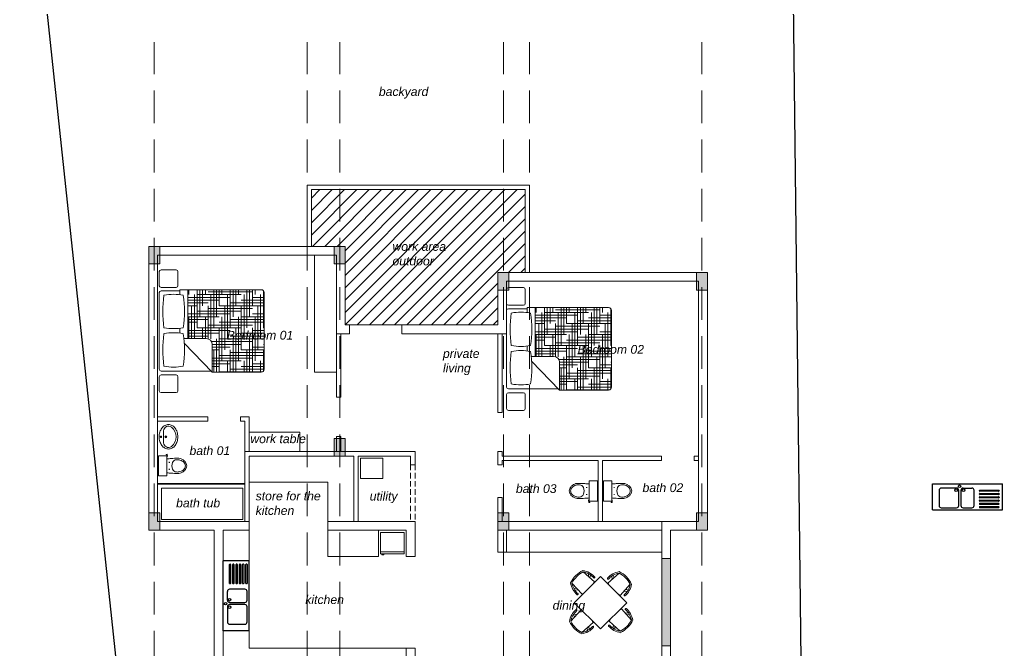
# Model space of a CAD drawing. Header units: millimetres. Extents: x 183967 to 694302, y -13937 to 57963.
# Drawn here: x 331391 to 353911, y 20551 to 34995 of the extents above; entities that cross this region are included whole.
import ezdxf

# ---------------------------------------------------------------- set-up
doc = ezdxf.new("R2010")
doc.units = ezdxf.units.MM
doc.header["$MEASUREMENT"] = 0
doc.linetypes.add('DASHED', pattern=[0.75, 0.5, -0.25])
for name, color, linetype in [('furn', 7, 'Continuous'), ('furniture1', 177, 'Continuous'), ('KITSHEN', 44, 'Continuous'), ('OP-MOB-MOVIL', 8, 'Continuous')]:
    doc.layers.add(name, color=color, linetype=linetype)
doc.layers.add('FURNITURE', color=253, linetype='Continuous', lineweight=5)
doc.styles.get("Standard").update_dxf_attribs({"font": 'arial.ttf'})

# ---------------------------------------------------------------- blocks, each defined once
blk = doc.blocks.new('SILLA')
at = {"layer": 'FURNITURE'}
for p, q in [((478.621, 333.309), (478.64, 333.653)), ((479.021, 333.309), (479.003, 333.653)), ((478.572, 333.487), (478.629, 333.443)), ((479.071, 333.487), (479.014, 333.443))]:
    blk.add_line(p, q, dxfattribs=at)
for centre, radius, start, end in [((478.995, 333.41), 0.46, 144.3343, 183.9715), ((478.995, 333.41), 0.43, 145.6187, 183.9715), ((478.578, 333.465), 0.0569, 21.4004, 88.2071), ((478.821, 333.087), 0.624, 71.3205, 108.6795), ((478.821, 333.087), 0.594, 72.2576, 107.7424), ((478.648, 333.41), 0.43, 356.0285, 34.3813), ((479.065, 333.465), 0.0569, 91.7929, 158.5996), ((478.648, 333.41), 0.46, 356.0285, 35.6657), ((478.551, 333.388), 0.0174, 214.4526, 333.4904), ((478.821, 333.949), 0.67, 252.6383, 256.821), ((478.821, 333.949), 0.67, 283.179, 287.3617), ((479.092, 333.388), 0.0174, 206.5096, 325.5474)]:
    blk.add_arc(centre, radius, start, end, dxfattribs=at)
blk = doc.blocks.new('outdoor seating')
at = {"layer": 'FURNITURE'}
blk.add_lwpolyline([(268.499, 170.351), (269.1, 170.952), (269.701, 170.351), (269.1, 169.75), (268.499, 170.351)], dxfattribs=at)
at = {"layer": 'FURNITURE', "xscale": -1}
for p, rotation in [((843.08, 273.58), 45), ((165.897, 744.304), 134.9999999999999)]:
    blk.add_blockref('SILLA', p, dxfattribs=dict(at, rotation=rotation))
at = {"layer": 'FURNITURE'}
for p, rotation in [((-304.853, 273.553), 315), ((372.329, 744.331), 225)]:
    blk.add_blockref('SILLA', p, dxfattribs=dict(at, rotation=rotation))
blk = doc.blocks.new('1500 WINDOW')
at = {"lineweight": 5, "true_color": 0x939598, "transparency": 33554495}
h = blk.add_hatch(color=252, dxfattribs=at)
h.dxf.hatch_style = 1
h.paths.add_polyline_path([(346107, 22651), (346307, 22651), (346307, 20651), (346107, 20651)])
at = {"color": 252, "lineweight": 5, "true_color": 0x939598}
blk.add_lwpolyline([(346107, 22651), (346307, 22651), (346307, 20651), (346107, 20651)], close=True, dxfattribs=at)
blk = doc.blocks.new('400X250')
at = {"lineweight": 5, "transparency": 33554559}
h = blk.add_hatch(color=6, dxfattribs=at)
h.dxf.hatch_style = 1
h.paths.add_polyline_path([(347151, 13001), (346901, 13001), (346901, 13401), (347151, 13401)])
at = {"color": 6, "lineweight": 5, "transparency": 33554687}
blk.add_lwpolyline([(347151, 13001), (346901, 13001), (346901, 13401), (347151, 13401)], close=True, dxfattribs=at)
blk = doc.blocks.new('MAT-P01')
for p, q in [((0.009, 0.846), (0.247, 0.846)), ((0.374, 0.846), (1.674, 0.846)), ((1.792, 0.846), (2.031, 0.846)), ((-0.021, 0.816), (-0.021, 0.56)), ((0.277, 0.816), (0.277, 0.56)), ((0.344, 0.816), (0.344, -0.032)), ((1.704, 0.816), (1.704, 0.5)), ((1.762, 0.816), (1.762, 0.56)), ((2.061, 0.816), (2.061, 0.56)), ((0.009, 0.53), (0.247, 0.53)), ((0.988, 0.5), (1.069, 0.5)), ((1.639, 0.5), (1.724, 0.5)), ((1.724, 0.5), (1.724, -0.884)), ((1.792, 0.53), (2.031, 0.53)), ((0.815, 0.423), (0.324, -0.051)), ((0.895, 0.429), (0.895, 0.049)), ((0.895, 0.364), (1.724, 0.364)), ((0.895, 0.364), (0.895, 0.049)), ((0.895, 0.364), (1.724, 0.364)), ((1.724, 0.364), (1.724, -0.884)), ((0.324, -0.051), (0.795, -0.051)), ((0.324, -0.051), (0.324, -0.884)), ((0.374, -0.934), (1.674, -0.934))]:
    blk.add_line(p, q)
for centre, radius, start, end in [((0.009, 0.816), 0.03, 90, 180), ((0.247, 0.816), 0.03, 0, 90), ((0.374, 0.816), 0.03, 90, 180), ((1.674, 0.816), 0.03, 0, 90), ((1.792, 0.816), 0.03, 90, 180), ((2.031, 0.816), 0.03, 0, 90), ((1.225, 0.603), 0.814, 168.373, 191.627), ((0.703, -1.144), 1.931, 81.8162, 98.1838), ((0.181, 0.603), 0.814, 348.373, 11.627), ((1.877, 0.603), 0.814, 168.373, 191.627), ((1.354, -1.144), 1.931, 81.8162, 98.1838), ((0.832, 0.603), 0.814, 348.373, 11.627), ((0.009, 0.56), 0.03, 180, 270), ((0.247, 0.56), 0.03, 270, 0), ((1.792, 0.56), 0.03, 180, 270), ((2.031, 0.56), 0.03, 270, 0), ((0.703, 2.35), 1.931, 261.8162, 278.1838), ((1.354, 2.35), 1.931, 261.8162, 278.1838), ((0.795, 0.049), 0.1, 270, 0), ((0.374, -0.884), 0.05, 180, 270), ((1.674, -0.884), 0.05, 270, 0)]:
    blk.add_arc(centre, radius, start, end)
at = {"layer": 'FURNITURE', "color": 251, "lineweight": 5, "true_color": 0x636466, "transparency": 33554559}
for p, q in [((0.895, 0.344), (1.265, 0.344)), ((0.937, 0.364), (0.937, 0.016)), ((0.984, 0.364), (0.984, -0.171)), ((1.031, 0.364), (1.031, -0.359)), ((1.172, 0.364), (1.172, 0.204)), ((1.219, 0.364), (1.219, 0.016)), ((1.265, 0.364), (1.265, -0.171)), ((1.312, 0.364), (1.312, -0.359)), ((1.453, 0.364), (1.453, 0.204)), ((1.5, 0.364), (1.5, 0.016)), ((1.547, 0.364), (1.547, -0.171)), ((1.594, 0.364), (1.594, -0.359)), ((1.64, 0.344), (1.724, 0.344)), ((0.895, 0.298), (1.453, 0.298)), ((0.895, 0.251), (1.64, 0.251)), ((1.078, 0.204), (1.078, -0.546)), ((1.078, 0.204), (1.724, 0.204)), ((1.359, 0.204), (1.359, -0.546)), ((1.64, 0.204), (1.64, -0.546)), ((0.889, 0.016), (1.453, 0.016)), ((0.895, 0.11), (1.078, 0.11)), ((0.895, 0.063), (1.265, 0.063)), ((1.125, 0.016), (1.125, -0.734)), ((1.265, 0.157), (1.724, 0.157)), ((1.406, 0.016), (1.406, -0.734)), ((1.453, 0.11), (1.724, 0.11)), ((1.64, 0.063), (1.724, 0.063)), ((1.687, 0.016), (1.687, -0.734)), ((0.324, -0.077), (0.703, -0.077)), ((0.324, -0.124), (0.89, -0.124)), ((0.422, -0.051), (0.422, -0.171)), ((0.469, -0.051), (0.469, -0.359)), ((0.515, -0.051), (0.515, -0.546)), ((0.562, -0.051), (0.562, -0.734)), ((0.703, -0.051), (0.703, -0.171)), ((0.75, -0.051), (0.75, -0.359)), ((0.797, -0.051), (0.797, -0.546)), ((0.844, -0.038), (0.844, -0.734)), ((0.89, -0.031), (1.64, -0.031)), ((1.078, -0.077), (1.724, -0.077)), ((1.265, -0.124), (1.724, -0.124)), ((0.324, -0.265), (0.328, -0.265)), ((0.324, -0.312), (0.515, -0.312)), ((0.328, -0.171), (0.328, -0.904)), ((0.328, -0.171), (1.078, -0.171)), ((0.515, -0.218), (1.265, -0.218)), ((0.609, -0.171), (0.609, -0.921)), ((0.703, -0.265), (1.453, -0.265)), ((0.89, -0.171), (0.89, -0.921)), ((0.89, -0.312), (1.64, -0.312)), ((1.172, -0.171), (1.172, -0.921)), ((1.453, -0.171), (1.453, -0.921)), ((1.453, -0.171), (1.724, -0.171)), ((1.64, -0.218), (1.724, -0.218)), ((0.324, -0.359), (0.703, -0.359)), ((0.324, -0.406), (0.89, -0.406)), ((0.328, -0.452), (1.078, -0.452)), ((0.375, -0.359), (0.375, -0.934)), ((0.515, -0.499), (1.265, -0.499)), ((0.656, -0.359), (0.656, -0.934)), ((0.937, -0.359), (0.937, -0.934)), ((1.078, -0.359), (1.724, -0.359)), ((1.219, -0.359), (1.219, -0.934)), ((1.265, -0.406), (1.724, -0.406)), ((1.453, -0.452), (1.724, -0.452)), ((1.5, -0.359), (1.5, -0.934)), ((1.64, -0.499), (1.724, -0.499)), ((0.324, -0.546), (0.328, -0.546)), ((0.324, -0.593), (0.515, -0.593)), ((0.324, -0.64), (0.703, -0.64)), ((0.422, -0.546), (0.422, -0.934)), ((0.703, -0.546), (0.703, -0.934)), ((0.703, -0.546), (1.453, -0.546)), ((0.89, -0.593), (1.64, -0.593)), ((0.984, -0.546), (0.984, -0.934)), ((1.078, -0.64), (1.724, -0.64)), ((1.265, -0.546), (1.265, -0.934)), ((1.547, -0.546), (1.547, -0.934)), ((0.324, -0.687), (0.89, -0.687)), ((0.324, -0.827), (0.328, -0.827)), ((0.328, -0.734), (1.078, -0.734)), ((0.469, -0.734), (0.469, -0.934)), ((0.515, -0.781), (1.265, -0.781)), ((0.703, -0.827), (1.453, -0.827)), ((0.75, -0.734), (0.75, -0.934)), ((1.031, -0.734), (1.031, -0.934)), ((1.265, -0.687), (1.724, -0.687)), ((1.312, -0.734), (1.312, -0.934)), ((1.453, -0.734), (1.724, -0.734)), ((1.594, -0.734), (1.594, -0.934)), ((1.64, -0.781), (1.724, -0.781)), ((0.324, -0.874), (0.515, -0.874)), ((0.341, -0.921), (0.703, -0.921)), ((0.515, -0.921), (0.515, -0.934)), ((0.797, -0.921), (0.797, -0.934)), ((0.89, -0.874), (1.64, -0.874)), ((1.078, -0.921), (1.078, -0.934)), ((1.078, -0.921), (1.707, -0.921)), ((1.359, -0.921), (1.359, -0.934)), ((1.64, -0.921), (1.64, -0.934))]:
    blk.add_line(p, q, dxfattribs=at)
blk = doc.blocks.new('sdsd')
at = {"layer": 'FURNITURE'}
for p, q in [((315.61, 169.067), (315.61, 168.576)), ((316.154, 169.067), (315.61, 169.067)), ((316.154, 168.576), (316.154, 169.067)), ((315.61, 168.621), (316.154, 168.621)), ((315.61, 168.576), (316.154, 168.576)), ((315.643, 168.566), (315.643, 168.556)), ((315.69, 168.566), (315.643, 168.566)), ((315.643, 168.556), (315.69, 168.556)), ((315.69, 168.556), (315.69, 168.566))]:
    blk.add_line(p, q, dxfattribs=at)
blk = doc.blocks.new('ps sin 04')
at = {"layer": 'furn', "color": 8}
for p, q in [((5651.6, 542.2), (5616.6, 542.2)), ((5666.6, 542.2), (5686.6, 542.2)), ((5611.6, 537.2), (5611.6, 502.2)), ((5656.6, 502.2), (5656.6, 537.2)), ((5661.6, 537.2), (5661.6, 502.2)), ((5691.6, 502.2), (5691.6, 537.2)), ((5616.6, 497.2), (5651.6, 497.2)), ((5666.6, 497.2), (5686.6, 497.2))]:
    blk.add_line(p, q, dxfattribs=at)
for centre in [(5658.6, 546.2), (5650.6, 537.2), (5667.6, 537.2)]:
    blk.add_circle(centre, 3, dxfattribs=at)
for centre, start, end in [((5616.6, 537.2), 90, 180), ((5651.6, 537.2), 0, 90), ((5666.6, 537.2), 90, 180), ((5686.6, 537.2), 0, 90), ((5616.6, 502.2), 180, 270), ((5651.6, 502.2), 270, 0), ((5666.6, 502.2), 180, 270), ((5686.6, 502.2), 270, 0)]:
    blk.add_arc(centre, 5, start, end, dxfattribs=at)
at = {"layer": 'furniture1'}
for p, q in [((5704.1, 535.7), (5704.1, 536.2)), ((5704.1, 528.2), (5704.1, 528.7)), ((5704.1, 520.7), (5704.1, 521.2)), ((5705.1, 537.2), (5748.1, 537.2)), ((5748.1, 534.7), (5705.1, 534.7)), ((5705.1, 529.7), (5748.1, 529.7)), ((5748.1, 527.2), (5705.1, 527.2)), ((5705.1, 522.2), (5748.1, 522.2)), ((5748.1, 519.7), (5705.1, 519.7)), ((5749.1, 536.2), (5749.1, 535.7)), ((5749.1, 528.7), (5749.1, 528.2)), ((5749.1, 521.2), (5749.1, 520.7)), ((5704.1, 513.2), (5704.1, 513.7)), ((5704.1, 505.7), (5704.1, 506.2)), ((5704.1, 498.2), (5704.1, 498.7)), ((5705.1, 514.7), (5748.1, 514.7)), ((5748.1, 512.2), (5705.1, 512.2)), ((5705.1, 507.2), (5748.1, 507.2)), ((5748.1, 504.7), (5705.1, 504.7)), ((5705.1, 499.7), (5748.1, 499.7)), ((5748.1, 497.2), (5705.1, 497.2)), ((5749.1, 513.7), (5749.1, 513.2)), ((5749.1, 506.2), (5749.1, 505.7)), ((5749.1, 498.7), (5749.1, 498.2))]:
    blk.add_line(p, q, dxfattribs=at)
for centre, start, end in [((5705.1, 536.2), 90, 180), ((5705.1, 535.7), 180, 270), ((5705.1, 528.7), 90, 180), ((5705.1, 528.2), 180, 270), ((5705.1, 521.2), 90, 180), ((5705.1, 520.7), 180, 270), ((5748.1, 536.2), 0, 90), ((5748.1, 535.7), 270, 0), ((5748.1, 528.7), 0, 90), ((5748.1, 528.2), 270, 0), ((5748.1, 521.2), 0, 90), ((5748.1, 520.7), 270, 360), ((5705.1, 513.7), 90, 180), ((5705.1, 513.2), 180, 270), ((5705.1, 506.2), 90, 180), ((5705.1, 505.7), 180, 270), ((5705.1, 498.7), 90, 180), ((5705.1, 498.2), 180, 270), ((5748.1, 513.7), 0, 90), ((5748.1, 513.2), 270, 360), ((5748.1, 506.2), 0, 90), ((5748.1, 505.7), 270, 360), ((5748.1, 498.7), 0, 90), ((5748.1, 498.2), 270, 0)]:
    blk.add_arc(centre, 1, start, end, dxfattribs=at)
at = {"layer": 'KITSHEN', "color": 67}
for p, q in [((5596.6, 552.2), (5756.6, 552.2)), ((5596.6, 492.2), (5596.6, 552.2)), ((5756.6, 492.2), (5756.6, 552.2)), ((5596.6, 492.2), (5756.6, 492.2))]:
    blk.add_line(p, q, dxfattribs=at)
blk = doc.blocks.new('toilet-1')
at = {"color": 0, "linetype": 'ByBlock'}
for p, q in [((-0.23, -0.02), (-0.23, -0.212)), ((0.23, -0.02), (-0.23, -0.02)), ((-0.23, -0.212), (0.23, -0.212)), ((0.192, -0.214), (0.221, -0.225)), ((0.221, -0.225), (0.266, -0.219)), ((0.23, -0.02), (0.23, -0.212)), ((0.263, -0.2), (0.23, -0.204)), ((0.266, -0.219), (0.263, -0.2)), ((-0.089, -0.268), (-0.07, -0.268)), ((-0.079, -0.259), (-0.079, -0.278)), ((0.089, -0.268), (0.07, -0.268)), ((0.079, -0.259), (0.079, -0.278)), ((0, -0.638), (0, -0.638))]:
    blk.add_line(p, q, dxfattribs=at)
for centre, radius, start, end in [((3.527, -0.624), 3.709, 173.6925, 175.1593), ((-3.527, -0.624), 3.709, 4.8413, 6.3171), ((1.737, -0.452), 1.911, 175.7698, 180.3758), ((0.098, -0.45), 0.239, 175.8862, 195.5931), ((-0.041, -0.44), 0.0996, 145.1497, 175.881), ((-0.031, -0.446), 0.111, 113.8997, 145.1485), ((0, -0.517), 0.188, 66.0939, 113.9061), ((0.031, -0.446), 0.111, 34.8515, 66.1003), ((0.041, -0.44), 0.0996, 4.119, 34.8503), ((-0.098, -0.45), 0.239, 344.4069, 4.1138), ((-1.737, -0.452), 1.911, 359.6242, 4.2302), ((0.035, -0.463), 0.209, 180.3747, 194.3375), ((0.055, -0.458), 0.23, 194.3353, 209.622), ((0.065, -0.452), 0.241, 209.6273, 224.5489), ((0.096, -0.45), 0.237, 195.5969, 209.3771), ((0.023, -0.491), 0.153, 209.3871, 226.5438), ((0.018, -0.499), 0.175, 224.552, 245.714), ((0.015, -0.5), 0.142, 226.5501, 246.5527), ((0, -0.538), 0.132, 245.5845, 269.8782), ((0, -0.535), 0.103, 246.5493, 270.0042), ((0, -0.535), 0.103, 269.9958, 293.4507), ((0, -0.538), 0.132, 270.1216, 294.4153), ((-0.015, -0.5), 0.142, 293.4473, 313.4499), ((-0.018, -0.499), 0.175, 294.2865, 315.4485), ((-0.023, -0.491), 0.153, 313.4562, 330.6129), ((-0.065, -0.452), 0.241, 315.4504, 330.372), ((-0.096, -0.45), 0.237, 330.6229, 344.4031), ((-0.055, -0.458), 0.23, 330.3788, 345.6655), ((-0.035, -0.463), 0.209, 345.6614, 359.6243)]:
    blk.add_arc(centre, radius, start, end, dxfattribs=at)
blk = doc.blocks.new('wash-7')
at = {"color": 0, "linetype": 'ByBlock'}
blk.add_line((0.134, -0.105), (-0.134, -0.105), dxfattribs=at)
for centre, radius in [((0, -0.157), 0.023), ((0, -0.042), 0.0169), ((0, -0.157), 0.0155), ((0, -0.042), 0.0094)]:
    blk.add_circle(centre, radius, dxfattribs=at)
for centre, radius, start, end in [((0, -0.363), 0.363, 90, 107.6436), ((0, -0.363), 0.363, 72.3564, 90), ((-0.113, -0.215), 0.167, 151.6558, 180), ((-0.113, -0.215), 0.167, 180, 208.3442), ((-0.059, -0.244), 0.229, 127.5191, 151.6558), ((-0.134, -0.215), 0.11, 90, 218.2805), ((-0.023, -0.291), 0.287, 107.6436, 127.5191), ((0.023, -0.291), 0.287, 52.4809, 72.3564), ((0.134, -0.215), 0.11, 321.7195, 90), ((0.059, -0.244), 0.229, 28.3442, 52.4809), ((0.113, -0.215), 0.167, 0, 28.3442), ((0.113, -0.215), 0.167, 331.6558, 0), ((-0.059, -0.186), 0.229, 208.3442, 232.4809), ((0, -0.109), 0.281, 218.2805, 321.7195), ((-0.023, -0.139), 0.287, 232.4809, 252.3564), ((0, -0.067), 0.363, 252.3564, 270), ((0, -0.067), 0.363, 270, 287.6436), ((0.023, -0.139), 0.287, 287.6436, 307.5191), ((0.059, -0.186), 0.229, 307.5191, 331.6558)]:
    blk.add_arc(centre, radius, start, end, dxfattribs=at)

msp = doc.modelspace()

# ---------------------------------------------------------------- hatches: boundary and pattern name
at = {"layer": 'OP-MOB-MOVIL', "ltscale": 2, "transparency": 33554623}
h = msp.add_hatch(dxfattribs=at)
h.set_pattern_fill('ANSI31', color=256, scale=1600, angle=180, style=0)
h.paths.add_polyline_path([(338076, 29801), (338076, 31102), (342976, 31102), (342976, 29202), (342351, 29202), (342351, 28002), (338851, 28002), (338851, 29801)])

# ---------------------------------------------------------------- linework, layer by layer
at = {"color": 252, "linetype": 'DASHED', "lineweight": 5, "ltscale": 1500, "true_color": 0x939598, "transparency": 33554521}
for p, q in [((334476, 6747), (334476, 34482)), ((337976, 6747), (337976, 34482)), ((338726, 6747), (338726, 34482)), ((342476, 6747), (342476, 34482)), ((343076, 6747), (343076, 34482)), ((347026, 6747), (347026, 34482))]:
    msp.add_line(p, q, dxfattribs=at)
at = {"color": 252, "lineweight": 5, "true_color": 0x939598}
for p, q in [((338151, 29601), (338151, 26920)), ((338651, 27802), (338651, 26351)), ((338151, 26920), (338651, 26920)), ((335701, 25801), (335701, 25901)), ((336451, 25801), (336451, 25901)), ((334551, 24375), (336551, 24375)), ((334551, 24355), (336551, 24355)), ((342551, 22801), (346107, 22801))]:
    msp.add_line(p, q, dxfattribs=at)
at = {"color": 251, "linetype": 'DASHED', "lineweight": 5, "ltscale": 250, "true_color": 0x636466}
for p, q in [((340351, 24801), (340351, 23501)), ((340451, 24801), (340451, 23501))]:
    msp.add_line(p, q, dxfattribs=at)
at = {"color": 5, "lineweight": 30}
msp.add_lwpolyline([(349440, 8501), (349064, 40693), (331391, 41074), (334841, 8661)], close=True, dxfattribs=at)
at = {"color": 252, "lineweight": 5, "true_color": 0x939598}
for points in [[(343076, 29202), (343076, 31202), (337976, 31202), (337976, 29801)], [(342976, 29202), (342976, 31102), (338076, 31102), (338076, 29801)], [(338651, 27802), (338651, 26351), (338751, 26351), (338751, 27802)], [(342351, 27802), (342351, 26001), (342451, 26001), (342451, 27802)], [(335701, 25901), (334551, 25901)], [(336651, 25101), (336651, 25901), (336451, 25901)], [(335701, 25801), (334551, 25801)], [(336551, 25101), (336551, 25801), (336451, 25801)], [(338651, 25101), (338651, 25451), (338751, 25451), (338751, 25101)], [(336551, 23501), (336551, 25101), (340451, 25101), (340451, 24801), (340351, 24801), (340351, 25001), (339151, 25001), (339151, 23501)], [(336651, 23501), (336651, 25001), (339051, 25001), (339051, 23501)], [(344651, 23501), (344651, 24901), (342451, 24901), (342451, 24801), (342351, 24801), (342351, 25001), (342351, 25101), (342451, 25101), (342451, 25001), (346101, 25001), (346101, 24901), (344751, 24901), (344751, 23501)], [(346951, 25001), (346851, 25001), (346851, 24901), (346951, 24901)], [(336651, 24401), (338451, 24401), (338451, 23501)], [(342451, 23501), (342451, 24051), (342351, 24051), (342351, 23501)], [(340251, 20601), (336651, 20601), (336651, 23301)]]:
    msp.add_lwpolyline(points, dxfattribs=at)
for points in [[(338076, 29801), (338076, 31102), (342976, 31102), (342976, 29202), (342351, 29202), (342351, 28002), (338851, 28002), (338851, 29801)], [(336651, 25101), (337810, 25101), (337810, 25551), (336651, 25551)], [(339714, 24951), (339201, 24951), (339201, 24489), (339714, 24489)], [(334639, 24264), (336503, 24264), (336503, 23547), (334639, 23547)], [(339611, 22701), (338451, 22701), (338451, 23301), (339611, 23301)]]:
    msp.add_lwpolyline(points, close=True, dxfattribs=at)
at = {"color": 2, "lineweight": 20}
for points in [[(335851, 19801), (335851, 23301), (334351, 23301), (334351, 25101), (334351, 25101), (334351, 29801), (338851, 29801), (338851, 28002), (338951, 28002), (338951, 27802), (338651, 27802), (338651, 29601), (334551, 29601), (334551, 24901), (334551, 24901), (334551, 23501), (336651, 23501), (336651, 23301), (336051, 23301), (336051, 20001)], [(346107, 23301), (342551, 23301), (342551, 22801), (342351, 22801), (342351, 23501), (346107, 23501)], [(340251, 20001), (340251, 20601), (340451, 20601), (340451, 19801)]]:
    msp.add_lwpolyline(points, dxfattribs=at)
for points in [[(344101, 13201), (346951, 13201), (346951, 19801), (346107, 19801), (346107, 23501), (346951, 23501), (346951, 29002), (342551, 29002), (342551, 27802), (340151, 27802), (340151, 28002), (342351, 28002), (342351, 29202), (347151, 29202), (347151, 23301), (346307, 23301), (346307, 20001), (347151, 20001), (347151, 13001), (344101, 13001)], [(338451, 23501), (340451, 23501), (340451, 22701), (340251, 22701), (340251, 23301), (338451, 23301)]]:
    msp.add_lwpolyline(points, close=True, dxfattribs=at)

# ---------------------------------------------------------------- block references
at = {"color": 252, "lineweight": 5, "true_color": 0x939598}
for p in [(-12550, 16400), (-8300, 16400), (-4550, 15801), (0, 15801), (-8300, 12000), (-12550, 10300), (-4550, 10300), (0, 10300)]:
    msp.add_blockref('400X250', p, dxfattribs=at)
at = {"color": 252, "lineweight": 5, "true_color": 0x939598, "transparency": 33554526}
msp.add_blockref('1500 WINDOW', (0, 0), dxfattribs=at)
at = {"layer": 'FURNITURE'}
for name, p, xscale, yscale, zscale, rotation in [('MAT-P01', (335733, 26483), 1350, 1350, 1350, 90), ('MAT-P01', (343693, 26075), 1350, 1350, 1350, 90), ('wash-7', (334586, 25441), 1000, 1000, 1000, 90), ('toilet-1', (334551, 24776), 1000, 1000, 1000, 89.99999999999999), ('toilet-1', (344655, 24201), 1000, 1000, 1000, 270), ('toilet-1', (344747, 24201), -1000, 1000, 1000, 90)]:
    msp.add_blockref(name, p, dxfattribs=dict(at, xscale=xscale, yscale=yscale, zscale=zscale, rotation=rotation))
at = {"layer": 'FURNITURE', "xscale": 1000, "yscale": 1000, "zscale": 1000}
for name, p in [('sdsd', (24047, -145816)), ('outdoor seating', (75602, -148710))]:
    msp.add_blockref(name, p, dxfattribs=at)
at = {"layer": 'KITSHEN', "xscale": 10, "yscale": 10, "zscale": 10}
msp.add_blockref('ps sin 04', (296345, 18846), dxfattribs=at)
at = {"layer": 'KITSHEN', "xscale": 10, "yscale": 10, "zscale": 10, "rotation": 90}
msp.add_blockref('ps sin 04', (341573, -34966), dxfattribs=at)

# ---------------------------------------------------------------- texts
at = {"color": 31, "lineweight": 30, "true_color": 0xfecc66, "char_height": 200, "attachment_point": 1}
for s, width, insert in [('{\\fArial|b0|i1|c0|p34;\\C6;backyard}', 969.22, (339623, 33447)), ('{\\fArial|b0|i1|c0|p34;\\C6;work area outdoor}', 1420.95, (339934, 29901)), ('{\\fArial|b0|i1|c0|p34;\\C6;Bedroom 01}', 1504.27, (336138, 27868)), ('{\\fArial|b0|i1|c0|p34;\\C6;Bedroom 02}', 1504.27, (344177, 27544)), ('{\\fArial|b0|i1|c0|p34;\\C6;private living}', 969.22, (341091, 27448)), ('{\\fArial|b0|i1|c0|p34;\\C6;work table}', 1658.96, (336677, 25496)), ('{\\fArial|b0|i1|c0|p34;\\C6;bath 01}', 1658.96, (335283, 25224)), ('{\\fArial|b0|i1|c0|p34;\\C6;bath 03}', 1658.96, (342763, 24354)), ('{\\fArial|b0|i1|c0|p34;\\C6;bath 02}', 1658.96, (345665, 24376)), ('{\\fArial|b0|i1|c0|p34;\\C6;store for the kitchen}', 1658.96, (336799, 24186)), ('{\\fArial|b0|i1|c0|p34;\\C6;utility}', 1658.96, (339413, 24182)), ('{\\fArial|b0|i1|c0|p34;\\C6;bath tub}', 1658.96, (334976, 24025)), ('{\\fArial|b0|i1|c0|p34;\\C6;kitchen}', 1658.96, (337937, 21812)), ('{\\fArial|b0|i1|c0|p34;\\C6;dining }', 1658.96, (343605, 21682))]:
    msp.add_mtext_dynamic_manual_height_columns(s, width=width, gutter_width=1, heights=[0], dxfattribs=dict(at, insert=insert))

doc.saveas('drawing.dxf')
